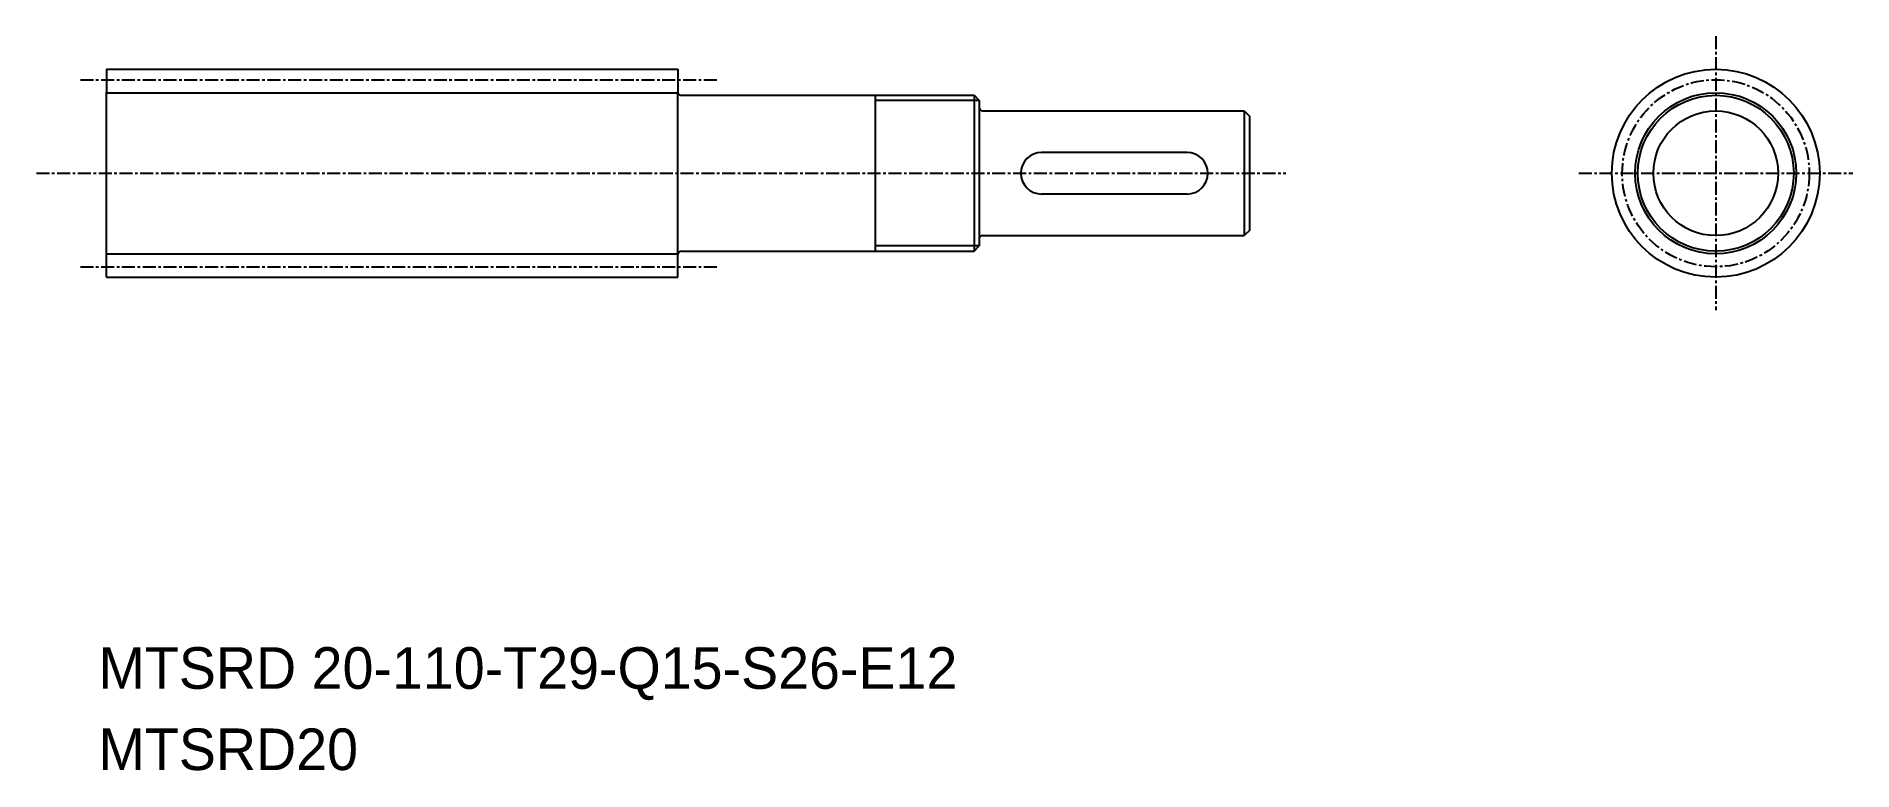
# Model space of a CAD drawing. Extents: x 73 to 248, y 102 to 173.
import ezdxf

# ---------------------------------------------------------------- set-up
doc = ezdxf.new("R2010")
doc.units = 0
doc.linetypes.add('CENTER', pattern=[2, 1.25, -0.25, 0.25, -0.25])
doc.layers.get('0').update_dxf_attribs({"linetype": 'CONTINUOUS'})
doc.layers.add('CENTER', color=1, linetype='CENTER')

msp = doc.modelspace()

# ---------------------------------------------------------------- linework, layer by layer
at = {"color": 7, "linetype": 'CONTINUOUS'}
for p, q in [((79.83, 169.97), (134.83, 169.97)), ((79.83, 169.97), (79.83, 167.77)), ((134.83, 169.97), (134.83, 167.77)), ((79.83, 152.17), (79.83, 167.77)), ((134.83, 152.17), (134.83, 167.77)), ((135.13, 167.47), (163.33, 167.47)), ((153.83, 167.47), (153.83, 152.47)), ((163.33, 167.47), (163.33, 152.47)), ((163.33, 167.47), (163.83, 166.97)), ((163.83, 166.97), (163.83, 152.97)), ((164.13, 165.97), (189.33, 165.97)), ((189.33, 165.97), (189.33, 153.97)), ((189.33, 165.97), (189.83, 165.47)), ((189.83, 165.47), (189.83, 154.47)), ((183.83, 161.97), (169.83, 161.97)), ((183.83, 157.97), (169.83, 157.97)), ((164.13, 153.97), (189.33, 153.97)), ((189.83, 154.47), (189.33, 153.97)), ((79.83, 149.97), (79.83, 152.17)), ((134.83, 149.97), (134.83, 152.17)), ((135.13, 152.47), (163.33, 152.47)), ((163.33, 152.47), (163.83, 152.97)), ((79.83, 149.97), (134.83, 149.97))]:
    msp.add_line(p, q, dxfattribs=at)
at = {"color": 3, "linetype": 'CONTINUOUS'}
for p, q in [((79.83, 167.72), (134.83, 167.72)), ((163.83, 166.97), (153.83, 166.97)), ((79.83, 152.22), (134.83, 152.22)), ((163.83, 152.97), (153.83, 152.97))]:
    msp.add_line(p, q, dxfattribs=at)
at = {"color": 7, "linetype": 'CONTINUOUS'}
for radius in [10, 7.5, 6]:
    msp.add_circle((234.71, 159.97), radius, dxfattribs=at)
at = {"color": 3, "linetype": 'CONTINUOUS'}
msp.add_circle((234.71, 159.97), 7.75, dxfattribs=at)
at = {"color": 7, "linetype": 'CONTINUOUS'}
for centre, start, end in [((135.13, 167.77), 180, 270), ((164.13, 166.27), 180, 270), ((164.13, 153.67), 90, 179.9996), ((135.13, 152.17), 90, 180)]:
    msp.add_arc(centre, 0.3, start, end, dxfattribs=at)
for centre, start, end in [((169.83, 159.97), 90, 270), ((183.83, 159.97), 270, 90)]:
    msp.add_arc(centre, 2, start, end)
at = {"layer": 'CENTER', "color": 1, "linetype": 'CENTER'}
for p, q in [((234.71, 173.15), (234.71, 146.79)), ((77.33, 168.97), (138.82, 168.97)), ((73.09, 159.97), (193.33, 159.97)), ((221.53, 159.97), (247.89, 159.97)), ((77.33, 150.97), (138.71, 150.97))]:
    msp.add_line(p, q, dxfattribs=at)
msp.add_circle((234.71, 159.97), 9, dxfattribs=at)

# ---------------------------------------------------------------- texts
at = {"color": 7, "linetype": 'CONTINUOUS'}
for s, p in [('MTSRD 20-110-T29-Q15-S26-E12', (79.08, 110.36)), ('MTSRD20', (79.08, 102.54))]:
    msp.add_text(s, height=4, dxfattribs=at).set_placement(p)

doc.saveas('drawing.dxf')
